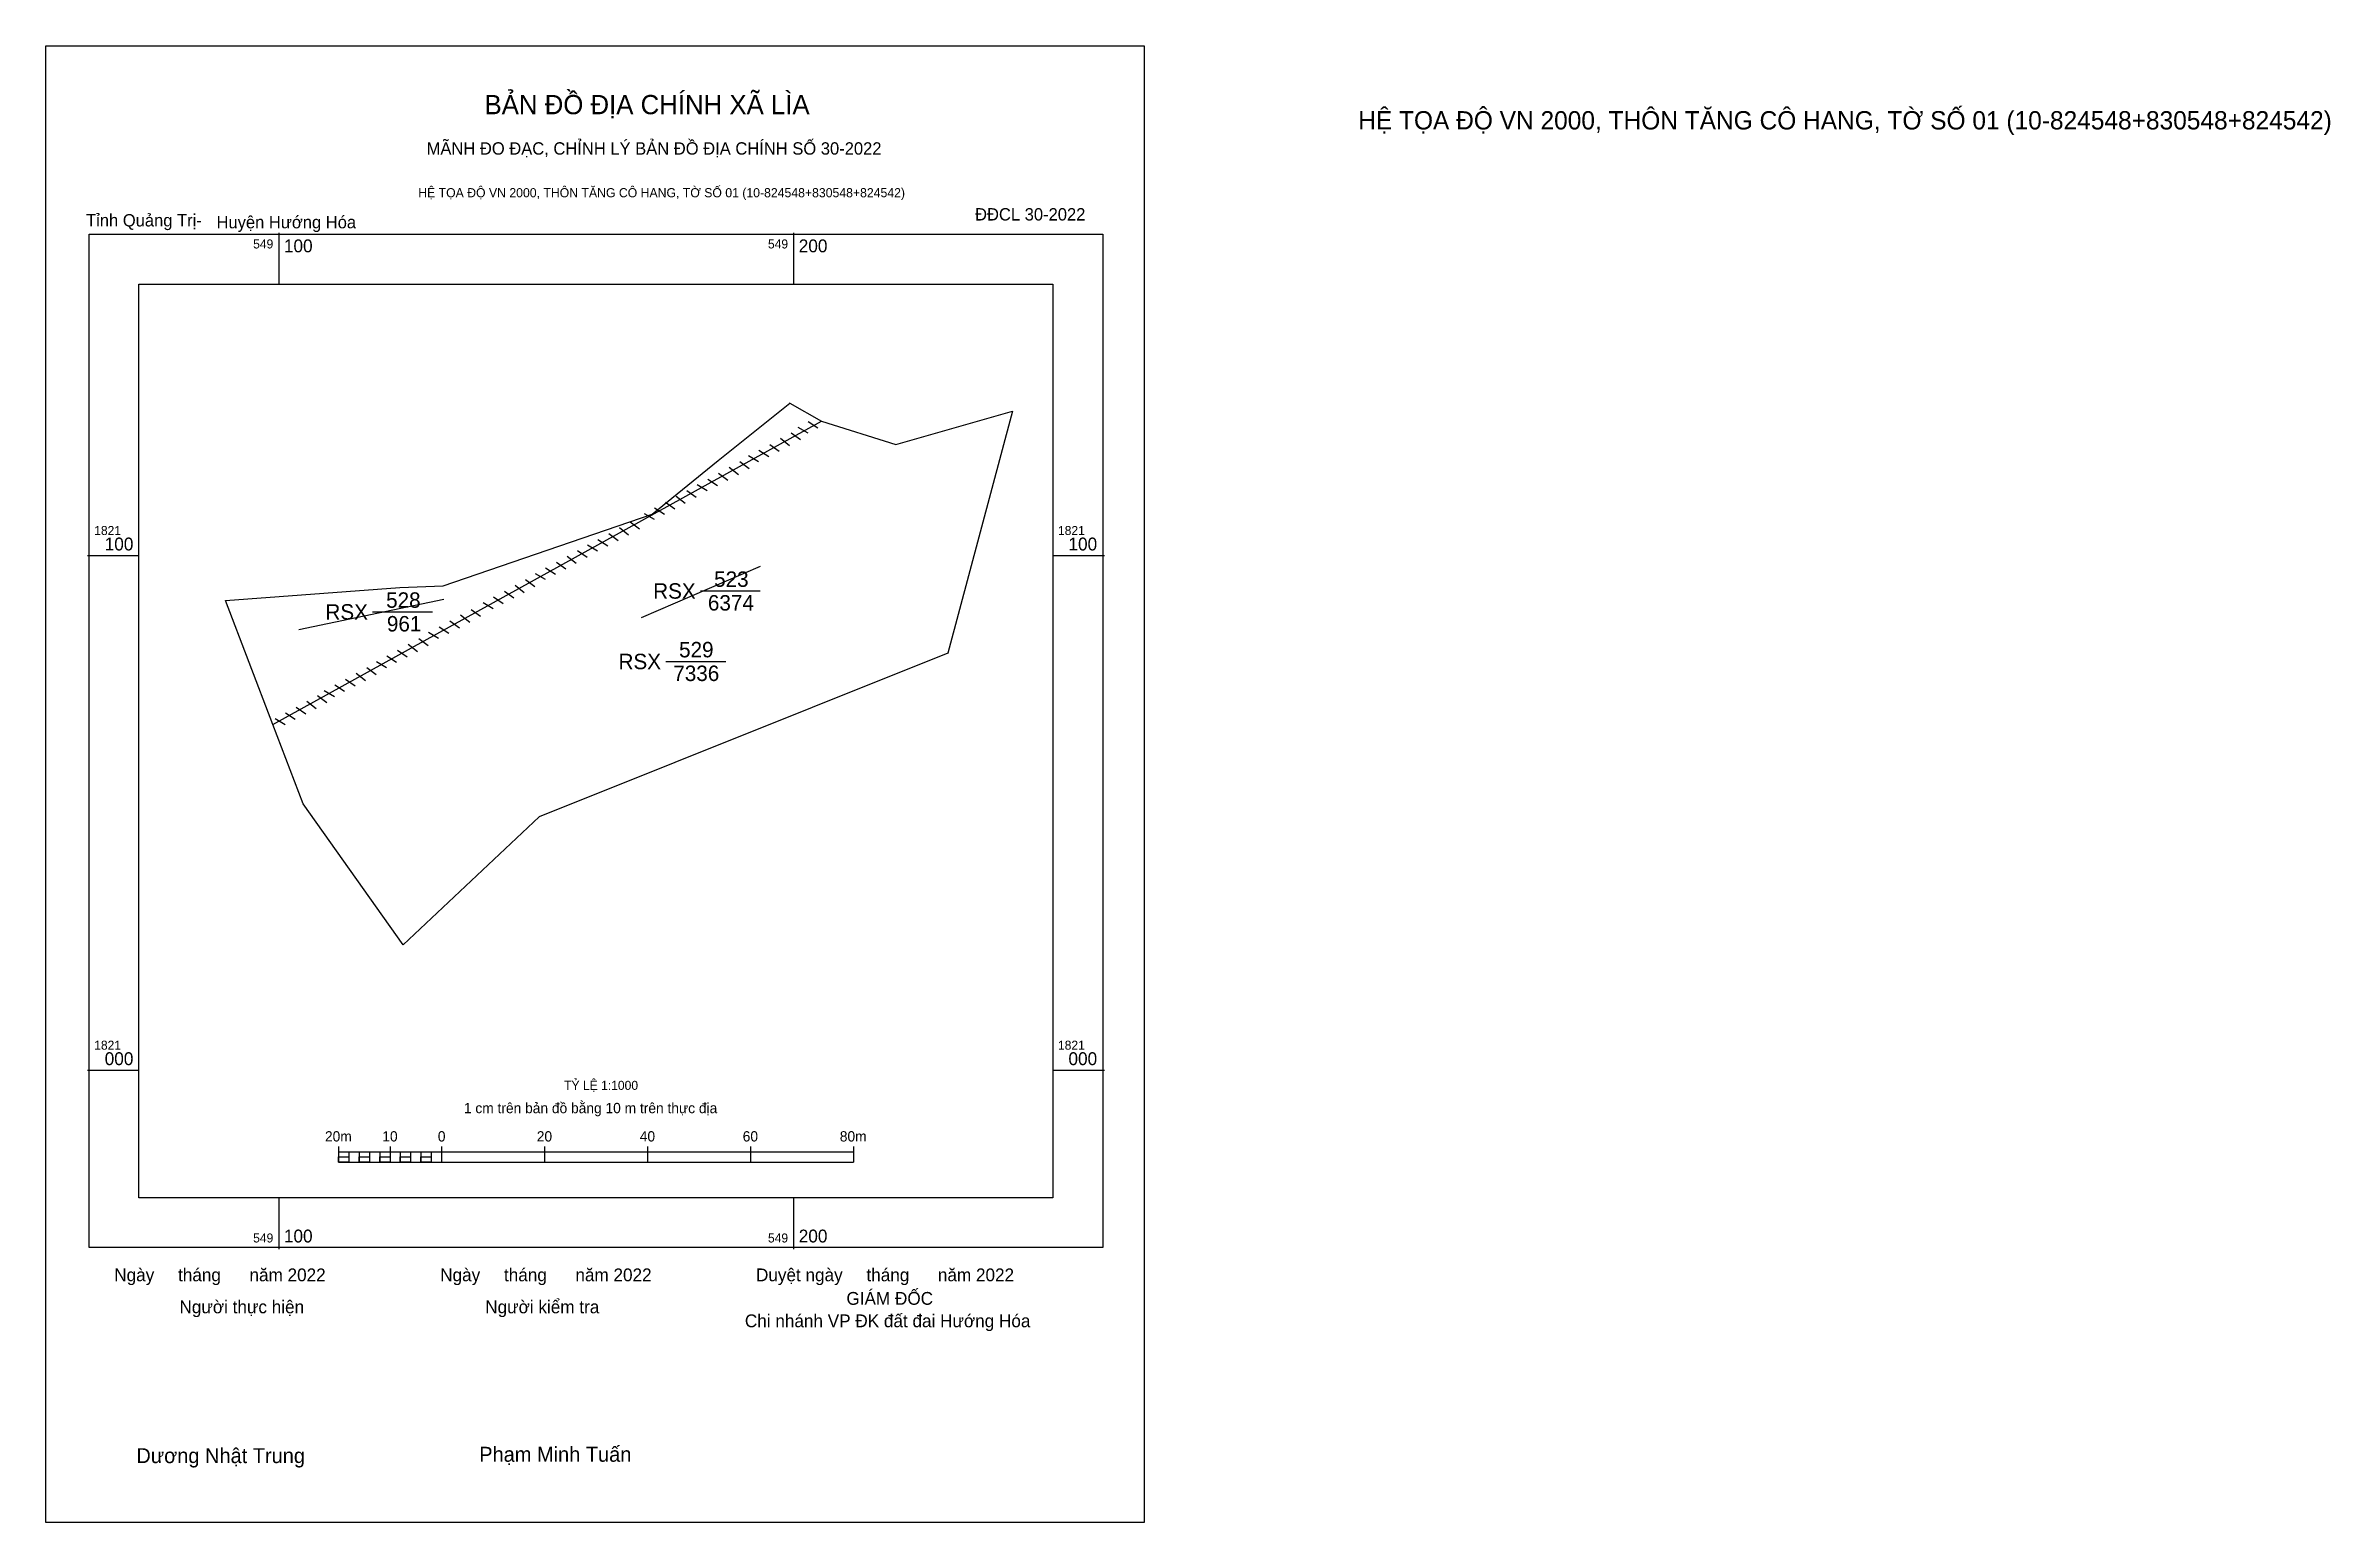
# Model space of a CAD drawing. Extents: x 549055 to 549498, y 1820912 to 1821199.
import ezdxf

# ---------------------------------------------------------------- set-up
doc = ezdxf.new("R2010")
doc.units = 0
for name, color, linetype in [('Level 10', 7, 'Continuous'), ('Level 13', 7, 'Continuous'), ('Level 15', 7, 'Continuous'), ('Level 27', 7, 'Continuous'), ('Level 6', 7, 'Continuous'), ('Level 62', 7, 'Continuous'), ('Level 63', 7, 'Continuous'), ('Level 9', 7, 'Continuous')]:
    doc.layers.add(name, color=color, linetype=linetype)

msp = doc.modelspace()

# ---------------------------------------------------------------- linework, layer by layer
at = {"layer": 'Level 10'}
msp.add_lwpolyline([(549089.68, 1821091.28), (549123.53, 1821093.8), (549131.92, 1821094.1), (549172.55, 1821108.05), (549185.35, 1821118.48), (549199.24, 1821129.59), (549205.41, 1821126.15), (549219.85, 1821121.56), (549242.53, 1821128.08), (549229.99, 1821081.02), (549150.58, 1821049.25), (549124.14, 1821024.4), (549104.72, 1821051.76), (549098.85, 1821067.19)], close=True, dxfattribs=at)
at = {"layer": 'Level 13'}
for p, q in [((549181.89, 1821093.13), (549193.54, 1821093.13)), ((549118.23, 1821089.06), (549129.88, 1821089.06)), ((549175.17, 1821079.43), (549186.82, 1821079.43))]:
    msp.add_line(p, q, dxfattribs=at)
at = {"layer": 'Level 15'}
msp.add_lwpolyline([(549054.73, 1821199.08), (549268.09, 1821199.08), (549268.09, 1820912.16), (549054.73, 1820912.16)], close=True, dxfattribs=at)
at = {"layer": 'Level 27'}
for p, q in [((549199.24, 1821129.59), (549199.23, 1821129.59)), ((549089.68, 1821091.28), (549089.67, 1821091.28)), ((549229.99, 1821081.02), (549229.99, 1821081.01))]:
    msp.add_line(p, q, dxfattribs=at)
at = {"layer": 'Level 62'}
msp.add_lwpolyline([(549072.85, 1821152.74), (549250.36, 1821152.74), (549250.36, 1820975.23), (549072.85, 1820975.23)], close=True, dxfattribs=at)
at = {"layer": 'Level 63'}
for p, q in [((549100, 1821162.74), (549100, 1821152.74)), ((549200, 1821162.74), (549200, 1821152.74)), ((549062.85, 1821100), (549072.85, 1821100)), ((549250.36, 1821100), (549260.36, 1821100)), ((549062.85, 1821000), (549072.85, 1821000)), ((549250.36, 1821000), (549260.36, 1821000)), ((549111.61, 1820985.16), (549111.61, 1820982.16)), ((549121.61, 1820985.16), (549121.61, 1820982.16)), ((549131.61, 1820985.16), (549131.61, 1820982.16)), ((549151.61, 1820985.16), (549151.61, 1820982.16)), ((549171.61, 1820985.16), (549171.61, 1820982.16)), ((549191.61, 1820985.16), (549191.61, 1820982.16)), ((549211.61, 1820985.16), (549211.61, 1820982.16)), ((549111.61, 1820984.16), (549211.61, 1820984.16)), ((549111.61, 1820982.16), (549211.61, 1820982.16)), ((549113.61, 1820984.16), (549113.61, 1820982.16)), ((549115.61, 1820984.16), (549115.61, 1820982.16)), ((549117.61, 1820984.16), (549117.61, 1820982.16)), ((549119.61, 1820984.16), (549119.61, 1820982.16)), ((549121.61, 1820984.16), (549121.61, 1820982.16)), ((549123.61, 1820984.16), (549123.61, 1820982.16)), ((549125.61, 1820984.16), (549125.61, 1820982.16)), ((549127.61, 1820984.16), (549127.61, 1820982.16)), ((549129.61, 1820984.16), (549129.61, 1820982.16)), ((549131.61, 1820984.16), (549131.61, 1820982.16)), ((549100, 1820975.23), (549100, 1820965.23)), ((549200, 1820975.23), (549200, 1820965.23))]:
    msp.add_line(p, q, dxfattribs=at)
for points in [[(549063.16, 1821162.43), (549260.05, 1821162.43), (549260.05, 1820965.54), (549063.16, 1820965.54)], [(549111.61, 1820983.16), (549113.61, 1820983.16), (549113.61, 1820982.16), (549111.61, 1820982.16)], [(549111.61, 1820983.16), (549113.61, 1820983.16), (549113.61, 1820982.16), (549111.61, 1820982.16)], [(549115.61, 1820983.16), (549117.61, 1820983.16), (549117.61, 1820982.16), (549115.61, 1820982.16)], [(549119.61, 1820983.16), (549121.61, 1820983.16), (549121.61, 1820982.16), (549119.61, 1820982.16)], [(549123.61, 1820983.16), (549125.61, 1820983.16), (549125.61, 1820982.16), (549123.61, 1820982.16)], [(549127.61, 1820983.16), (549129.61, 1820983.16), (549129.61, 1820982.16), (549127.61, 1820982.16)]]:
    msp.add_lwpolyline(points, close=True, dxfattribs=at)
at = {"layer": 'Level 9'}
for p, q in [((549098.85, 1821067.19), (549205.41, 1821126.15)), ((549197.46, 1821122.79), (549199.23, 1821121.4)), ((549199.51, 1821123.88), (549201.34, 1821122.57)), ((549200.8, 1821124.97), (549202.75, 1821123.83)), ((549202.83, 1821126.04), (549204.72, 1821124.8)), ((549189.55, 1821118.26), (549191.38, 1821116.94)), ((549191.26, 1821119.44), (549193.2, 1821118.29)), ((549193.28, 1821120.5), (549195.17, 1821119.27)), ((549195.38, 1821121.62), (549197.22, 1821120.31)), ((549181.3, 1821113.81), (549183.24, 1821112.67)), ((549183.32, 1821114.88), (549185.21, 1821113.65)), ((549185.43, 1821116), (549187.26, 1821114.69)), ((549187.5, 1821117.17), (549189.28, 1821115.77)), ((549173.01, 1821109.27), (549174.9, 1821108.04)), ((549175.11, 1821110.39), (549176.95, 1821109.08)), ((549177.19, 1821111.56), (549178.96, 1821110.17)), ((549179.24, 1821112.66), (549181.07, 1821111.34)), ((549164.11, 1821104.27), (549165.94, 1821102.96)), ((549166.18, 1821105.44), (549167.96, 1821104.04)), ((549168.23, 1821106.53), (549170.06, 1821105.21)), ((549170.99, 1821108.21), (549172.93, 1821107.06)), ((549156.02, 1821099.89), (549157.79, 1821098.5)), ((549158.06, 1821100.98), (549159.89, 1821099.67)), ((549159.98, 1821102.08), (549161.93, 1821100.94)), ((549162.01, 1821103.15), (549163.89, 1821101.92)), ((549147.94, 1821095.34), (549149.77, 1821094.02)), ((549149.81, 1821096.54), (549151.76, 1821095.39)), ((549151.84, 1821097.6), (549153.73, 1821096.37)), ((549153.94, 1821098.72), (549155.78, 1821097.41)), ((549170.44, 1821087.95), (549193.58, 1821097.97)), ((549103.93, 1821085.66), (549132.05, 1821091.53)), ((549139.69, 1821090.89), (549141.64, 1821089.75)), ((549141.72, 1821091.96), (549143.61, 1821090.72)), ((549143.82, 1821093.07), (549145.66, 1821091.77)), ((549145.9, 1821094.25), (549147.67, 1821092.85)), ((549133.24, 1821087.3), (549135.08, 1821085.99)), ((549135.31, 1821088.47), (549137.09, 1821087.08)), ((549137.36, 1821089.56), (549139.19, 1821088.24)), ((549125.16, 1821082.79), (549126.93, 1821081.39)), ((549127.21, 1821083.88), (549129.04, 1821082.56)), ((549129.11, 1821085.12), (549131.06, 1821083.97)), ((549131.14, 1821086.18), (549133.03, 1821084.95)), ((549117.1, 1821078.24), (549118.93, 1821076.92)), ((549118.96, 1821079.43), (549120.9, 1821078.29)), ((549120.98, 1821080.5), (549122.87, 1821079.27)), ((549123.09, 1821081.62), (549124.92, 1821080.31)), ((549108.85, 1821073.79), (549110.8, 1821072.65)), ((549110.88, 1821074.86), (549112.77, 1821073.63)), ((549112.98, 1821075.98), (549114.82, 1821074.67)), ((549115.05, 1821077.15), (549116.83, 1821075.76)), ((549101.3, 1821069.42), (549103.19, 1821068.19)), ((549103.4, 1821070.54), (549105.24, 1821069.23)), ((549105.48, 1821071.71), (549107.25, 1821070.32)), ((549107.53, 1821072.8), (549109.36, 1821071.49)), ((549099.28, 1821068.36), (549101.22, 1821067.21))]:
    msp.add_line(p, q, dxfattribs=at)

# ---------------------------------------------------------------- texts
at = {"layer": 'Level 13'}
for s, p in [('523', (549184.57, 1821093.93)), ('528', (549120.86, 1821089.86)), ('RSX', (549172.73, 1821091.63)), ('6374', (549183.36, 1821089.33)), ('RSX', (549109.07, 1821087.56)), ('961', (549121.01, 1821085.26)), ('529', (549177.76, 1821080.23)), ('RSX', (549166, 1821077.93)), ('7336', (549176.64, 1821075.63))]:
    msp.add_text(s, height=3, dxfattribs=at).set_placement(p)
at = {"layer": 'Level 6'}
msp.add_text('TỶ LỆ 1:1000', height=1.7579, dxfattribs=at).set_placement((549155.42, 1820996.19))
at = {"layer": 'Level 63'}
for s, height, p in [('BẢN ĐỒ ĐỊA CHÍNH XÃ LÌA', 3.7437, (549139.97, 1821185.76)), ('HỆ TỌA ĐỘ VN 2000, THÔN TĂNG CÔ HANG, TỜ SỐ 01 (10-824548+830548+824542)', 3.5565, (549309.67, 1821182.8)), ('MÃNH ĐO ĐẠC, CHỈNH LÝ BẢN ĐỒ ĐỊA CHÍNH SỐ 30-2022', 2.4022, (549128.72, 1821177.91)), ('HỆ TỌA ĐỘ VN 2000, THÔN TĂNG CÔ HANG, TỜ SỐ 01 (10-824548+830548+824542)', 1.7782, (549127.09, 1821169.62)), ('549', 1.75, (549095.03, 1821159.68)), ('100', 2.5, (549101, 1821158.93)), ('549', 1.75, (549195.03, 1821159.68)), ('200', 2.5, (549201, 1821158.93)), ('1821', 1.75, (549064.16, 1821104)), ('1821', 1.75, (549251.36, 1821104)), ('100', 2.5, (549066.19, 1821101)), ('100', 2.5, (549253.39, 1821101)), ('1821', 1.75, (549064.16, 1821004)), ('000', 2.5, (549066.19, 1821001)), ('1821', 1.75, (549251.36, 1821004)), ('000', 2.5, (549253.39, 1821001)), ('1 cm trên bản đồ bằng 10 m trên thực địa', 2, (549135.96, 1820991.66)), ('20m', 2, (549108.98, 1820986.16)), ('10', 2, (549120.12, 1820986.16)), ('0', 2, (549130.9, 1820986.16)), ('20', 2, (549150.12, 1820986.16)), ('40', 2, (549170.12, 1820986.16)), ('60', 2, (549190.12, 1820986.16)), ('80m', 2, (549208.98, 1820986.16)), ('549', 1.75, (549095.03, 1820966.54)), ('100', 2.5, (549101, 1820966.54)), ('549', 1.75, (549195.03, 1820966.54)), ('200', 2.5, (549201, 1820966.54)), ('Ngày     tháng      năm 2022', 2.4883, (549068.05, 1820959)), ('Ngày     tháng      năm 2022', 2.4883, (549131.36, 1820959)), ('Duyệt ngày     tháng      năm 2022', 2.4883, (549192.7, 1820959)), ('GIÁM ĐỐC', 2.488, (549210.27, 1820954.43)), ('Người thực hiện', 2.4883, (549080.72, 1820952.78)), ('Người kiểm tra', 2.4883, (549140.11, 1820952.78)), ('Chi nhánh VP ĐK đất đai Hướng Hóa', 2.4883, (549190.54, 1820950.07)), ('Dương Nhật Trung', 2.9024, (549072.34, 1820923.67)), ('Phạm Minh Tuấn', 2.9024, (549138.94, 1820923.93))]:
    msp.add_text(s, height=height, dxfattribs=at).set_placement(p)
at = {"layer": 'Level 9'}
for s, p in [('Tỉnh Quảng Trị-', (549062.57, 1821163.95)), ('Huyện Hướng Hóa', (549087.91, 1821163.59)), ('ĐĐCL 30-2022', (549235.25, 1821165.11))]:
    msp.add_text(s, height=2.4022, dxfattribs=at).set_placement(p)

doc.saveas('drawing.dxf')
